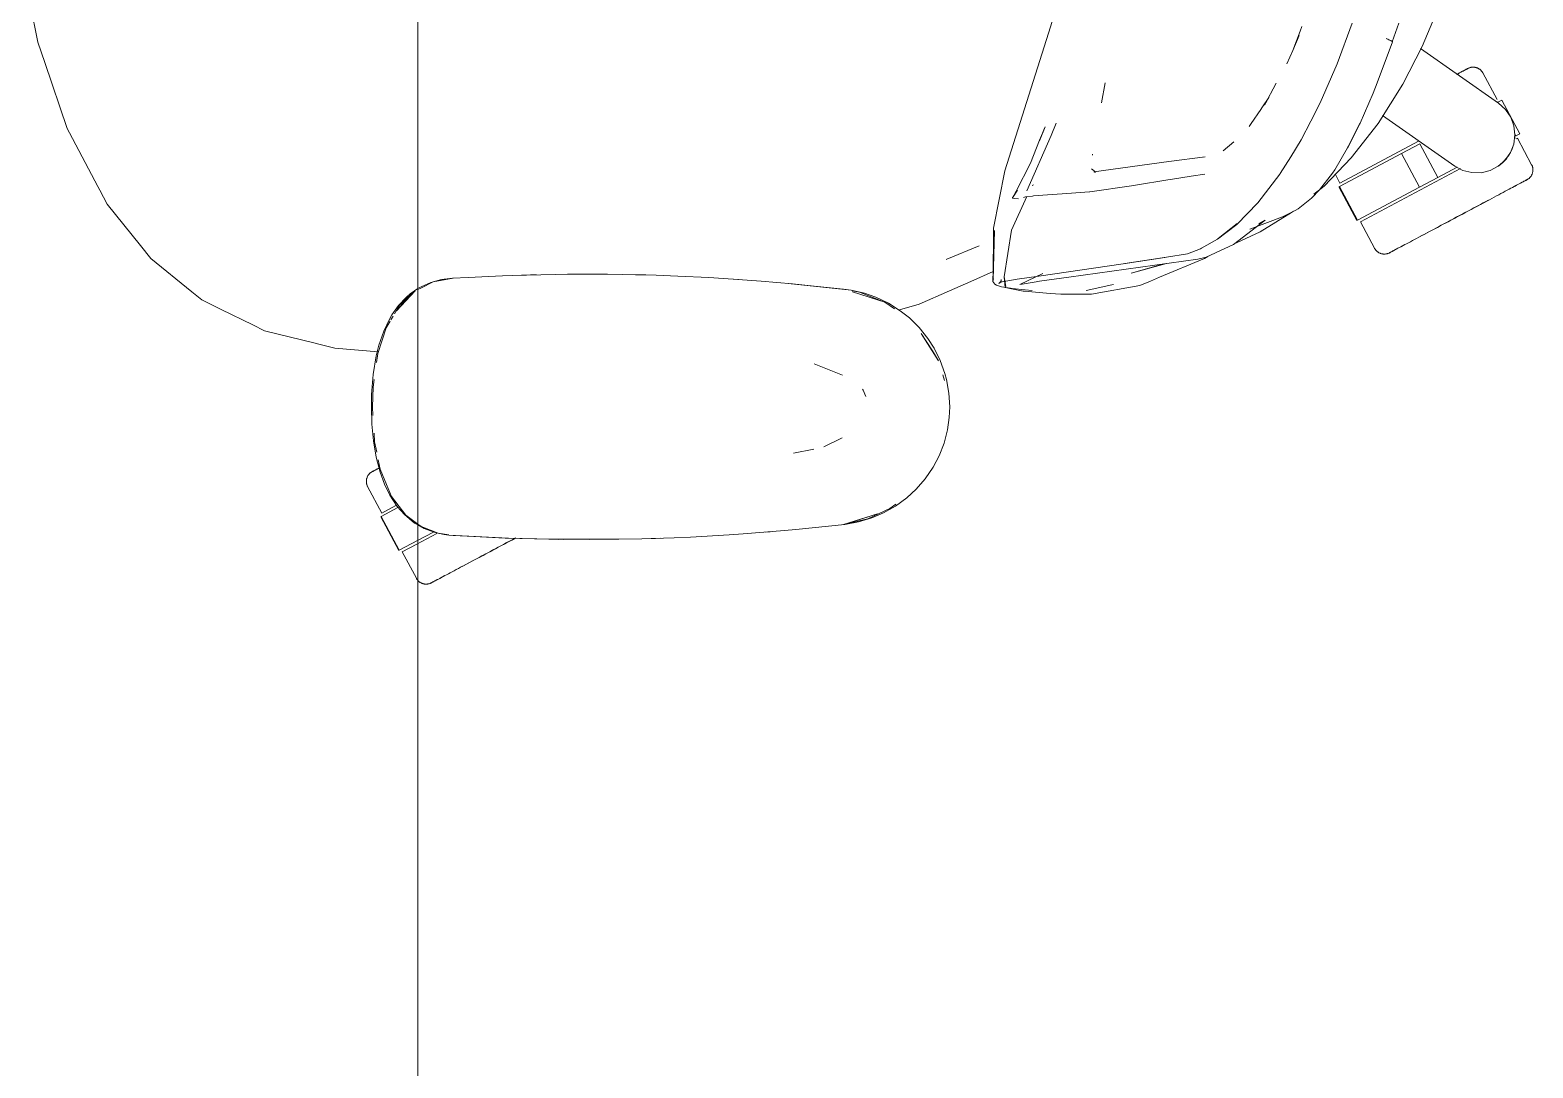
# Model space of a CAD drawing. Header units: millimetres. Extents: x 155927 to 295199, y -4084 to 97293.
# Drawn here: x 186982 to 187531, y 33027 to 33406 of the extents above; entities that cross this region are included whole.
import ezdxf

# ---------------------------------------------------------------- set-up
doc = ezdxf.new("R2010")
doc.units = ezdxf.units.MM
doc.header["$MEASUREMENT"] = 0
doc.layers.add('G-IMPT', color=8, linetype='CONTINUOUS', lineweight=9)
doc.layers.add('I-FURN', color=8, linetype='CONTINUOUS', lineweight=9)

msp = doc.modelspace()

# ---------------------------------------------------------------- linework, layer by layer
at = {"layer": 'G-IMPT'}
for p, q in [((187353.68, 33404.82), (187362.86, 33434.79)), ((187497.67, 33417.91), (187490.15, 33399.93)), ((186981.5, 33415.4), (186984.37, 33401.58)), ((187442.88, 33398.51), (187445.61, 33405.59)), ((187446.27, 33407.31), (187445.61, 33405.59)), ((187459.11, 33393.63), (187464.57, 33408.51)), ((187479.28, 33401.62), (187481.68, 33408.55)), ((186986.89, 33394.14), (186984.37, 33401.58)), ((187353.68, 33404.82), (187337.69, 33354.58)), ((187442.88, 33398.51), (187445.19, 33403.95)), ((187473.74, 33386.66), (187479.32, 33401.62)), ((187478.05, 33402.4), (187476.99, 33402.83)), ((187476.99, 33402.83), (187477.59, 33402.6)), ((187478.05, 33402.4), (187477.59, 33402.6)), ((187478.05, 33402.4), (187478.69, 33402.12)), ((187478.05, 33402.4), (187478.88, 33402.02)), ((187478.69, 33402.12), (187478.88, 33402.02)), ((187479.28, 33401.75), (187478.88, 33402.02)), ((187478.88, 33402.02), (187479.27, 33401.8)), ((187479.28, 33401.75), (187479.27, 33401.8)), ((187479.32, 33401.62), (187479.28, 33401.75)), ((187479.28, 33401.75), (187479.28, 33401.62)), ((187483.06, 33386.16), (187490.15, 33399.93)), ((187440.69, 33393.66), (187442.88, 33398.51)), ((186986.89, 33394.14), (186995.04, 33370.05)), ((187459.11, 33393.63), (187452.94, 33379.4)), ((187374.4, 33386.71), (187372.99, 33379.45)), ((187436.82, 33386.61), (187432.63, 33378.51)), ((187472.26, 33382.97), (187473.74, 33386.66)), ((187474.09, 33371.86), (187483.06, 33386.16)), ((187434.13, 33381.28), (187431.57, 33377.53)), ((187434.13, 33381.28), (187432.63, 33378.51)), ((187449.55, 33372.67), (187452.94, 33379.4)), ((187467.49, 33372.02), (187472.26, 33382.97)), ((187431.18, 33376.95), (187427.69, 33371.82)), ((187431.57, 33377.53), (187431.18, 33376.95)), ((187449.55, 33372.67), (187445.98, 33365.88)), ((186995.91, 33368.39), (186995.04, 33370.05)), ((187006.21, 33348.88), (186995.91, 33368.39)), ((187354.67, 33367.4), (187345.74, 33347.24)), ((187350.37, 33365.76), (187352.39, 33370.66)), ((187352.39, 33370.66), (187350.37, 33365.56)), ((187350.37, 33365.56), (187352.16, 33370.09)), ((187356.41, 33371.98), (187354.67, 33367.4)), ((187427.69, 33371.82), (187426.93, 33370.71)), ((187467.49, 33372.02), (187462.96, 33362.96)), ((187467.27, 33371.57), (187462.96, 33362.96)), ((187467.49, 33372.02), (187463.27, 33363.56)), ((187474.09, 33371.86), (187464.28, 33359.26)), ((187467.27, 33371.57), (187467.49, 33372.02)), ((187347.12, 33357.29), (187350.37, 33365.76)), ((187421.41, 33365.18), (187417.5, 33361.85)), ((187442.21, 33359.65), (187445.98, 33365.88)), ((187462.96, 33362.96), (187458.23, 33354.97)), ((187462.96, 33362.96), (187463.27, 33363.56)), ((187347.12, 33357.29), (187341.84, 33347.18)), ((187369.72, 33360.23), (187369.77, 33360.58)), ((187397.56, 33357.91), (187370.22, 33354.17)), ((187397.56, 33357.91), (187410.91, 33359.68)), ((187410.91, 33359.68), (187410.44, 33359.54)), ((187442.21, 33359.65), (187438.33, 33353.56)), ((187454.32, 33348.97), (187464.28, 33359.26)), ((187337.69, 33354.58), (187333.5, 33333.62)), ((187369.37, 33355.28), (187370.93, 33354.04)), ((187370.22, 33354.17), (187370.49, 33354.12)), ((187370.72, 33354.08), (187370.49, 33354.12)), ((187385.48, 33349.36), (187397.25, 33351.23)), ((187398.91, 33351.49), (187397.25, 33351.23)), ((187405.75, 33352.55), (187398.91, 33351.49)), ((187405.75, 33352.55), (187410.82, 33353.3)), ((187430.14, 33342.86), (187438.16, 33353.3)), ((187438.16, 33353.3), (187438.33, 33353.56)), ((187452.65, 33347.55), (187457.37, 33353.68)), ((187457.37, 33353.68), (187458.23, 33354.97)), ((187006.21, 33348.88), (187006.94, 33347.51)), ((187009.65, 33342.38), (187006.94, 33347.51)), ((187340.13, 33332.92), (187345.71, 33345.21)), ((187340.49, 33344.73), (187340.45, 33344.9)), ((187340.49, 33344.73), (187342.33, 33347.43)), ((187340.49, 33344.73), (187341.84, 33347.18)), ((187344.47, 33344.76), (187345.24, 33345.04)), ((187345.3, 33345.06), (187345.24, 33345.04)), ((187347.76, 33345.35), (187345.3, 33345.06)), ((187348.12, 33349.41), (187347.68, 33349.14)), ((187347.76, 33345.35), (187348.14, 33345.39)), ((187351.54, 33345.64), (187348.14, 33345.39)), ((187351.54, 33345.64), (187360.39, 33346.28)), ((187368.63, 33346.89), (187360.39, 33346.28)), ((187368.71, 33346.9), (187368.63, 33346.89)), ((187368.71, 33346.9), (187383.93, 33349.11)), ((187383.93, 33349.11), (187385.48, 33349.36)), ((187452.65, 33347.55), (187449.76, 33344.52)), ((187450.65, 33345.97), (187454.32, 33348.97)), ((187009.65, 33342.38), (187021.85, 33327.24)), ((187340.52, 33344.6), (187340.49, 33344.73)), ((187341.2, 33344.45), (187340.52, 33344.6)), ((187342.73, 33344.29), (187341.2, 33344.45)), ((187422.41, 33334.96), (187430.14, 33342.86)), ((187442.4, 33339.35), (187430.95, 33332.23)), ((187443.76, 33340.05), (187441.32, 33338.87)), ((187442.4, 33339.35), (187443.17, 33339.85)), ((187443.76, 33340.05), (187444.89, 33340.66)), ((187444.89, 33340.66), (187449.76, 33344.52)), ((187422.41, 33334.96), (187415.44, 33329.54)), ((187415.66, 33329.87), (187422.61, 33335.27)), ((187422.61, 33335.27), (187419.04, 33332.46)), ((187432.84, 33336.52), (187421.19, 33327.61)), ((187427.19, 33333.29), (187439.09, 33337.8)), ((187432.84, 33336.52), (187430.5, 33335.18)), ((187441.32, 33338.87), (187439.09, 33337.8)), ((187333.94, 33332.73), (187333.35, 33314.29)), ((187333.5, 33333.62), (187333.45, 33314.75)), ((187333.94, 33332.73), (187333.45, 33314.75)), ((187340.13, 33332.92), (187337.41, 33315.87)), ((187415.44, 33329.54), (187409.6, 33326.26)), ((187415.66, 33329.87), (187419.04, 33332.46)), ((187430.95, 33332.23), (187422.33, 33328.25)), ((187025.61, 33322.58), (187021.85, 33327.24)), ((187328.35, 33327.19), (187316.5, 33322.27)), ((187380.95, 33320.6), (187396.14, 33322.92)), ((187381.56, 33320.69), (187396.72, 33322.99)), ((187381.56, 33320.69), (187396.14, 33322.92)), ((187404.39, 33324.29), (187396.72, 33322.99)), ((187409.18, 33326.04), (187404.39, 33324.29)), ((187408.26, 33322.33), (187411.25, 33322.97)), ((187409.18, 33326.04), (187409.6, 33326.26)), ((187411.86, 33323.26), (187410.69, 33322.49)), ((187414.62, 33324.54), (187411.25, 33322.97)), ((187421.19, 33327.61), (187414.62, 33324.54)), ((187040.56, 33310.41), (187025.61, 33322.58)), ((187316.23, 33322.16), (187316.5, 33322.27)), ((187325.29, 33314.16), (187333.46, 33317.73)), ((187380.95, 33320.6), (187350.08, 33316.04)), ((187361.04, 33315.65), (187408.26, 33322.33)), ((187383.84, 33317.2), (187396.79, 33320.71)), ((187383.84, 33317.2), (187395.73, 33320.56)), ((187410.69, 33322.49), (187394.24, 33315.69)), ((187123.59, 33311.79), (187127.92, 33313.78)), ((187124.5, 33311.87), (187128.76, 33313.97)), ((187131.87, 33314.84), (187127.92, 33313.78)), ((187128.76, 33313.97), (187136.1, 33315.34)), ((187135.88, 33315.34), (187131.87, 33314.84)), ((187141.54, 33315.63), (187135.88, 33315.34)), ((187141.54, 33315.63), (187154.1, 33316.24)), ((187157.65, 33316.37), (187154.1, 33316.24)), ((187173.32, 33316.74), (187157.65, 33316.37)), ((187161.05, 33316.42), (187164.37, 33316.57)), ((187166.59, 33316.57), (187164.37, 33316.57)), ((187173.32, 33316.74), (187177.83, 33316.8)), ((187177.83, 33316.8), (187192.54, 33316.79)), ((187198.01, 33316.72), (187192.54, 33316.79)), ((187198.01, 33316.72), (187210.32, 33316.42)), ((187204.79, 33316.58), (187202.71, 33316.58)), ((187206.45, 33316.5), (187204.79, 33316.58)), ((187218.2, 33316.13), (187210.32, 33316.42)), ((187218.2, 33316.13), (187229.51, 33315.59)), ((187238.38, 33315.03), (187229.51, 33315.59)), ((187238.38, 33315.03), (187248.67, 33314.3)), ((187240.42, 33314.89), (187238.52, 33314.98)), ((187240.42, 33314.89), (187241.84, 33314.76)), ((187260.06, 33313.31), (187248.67, 33314.3)), ((187281.5, 33310.96), (187258.54, 33313.42)), ((187258.54, 33313.42), (187278.68, 33311.29)), ((187281.5, 33310.96), (187260.06, 33313.31)), ((187317.46, 33310.74), (187325.29, 33314.16)), ((187333.32, 33314.17), (187333.51, 33315.04)), ((187333.32, 33314.17), (187333.72, 33313.6)), ((187333.35, 33314.29), (187333.45, 33314.75)), ((187333.45, 33314.75), (187333.49, 33314.93)), ((187333.51, 33315.04), (187333.49, 33314.93)), ((187334.09, 33313.11), (187333.72, 33313.6)), ((187334.09, 33313.11), (187334.63, 33312.78)), ((187336.49, 33312.23), (187334.63, 33312.78)), ((187336.58, 33313.99), (187335.48, 33313.43)), ((187335.98, 33313.83), (187335.48, 33313.43)), ((187335.96, 33313.82), (187342.23, 33314.93)), ((187336.58, 33313.99), (187335.96, 33313.82)), ((187336.31, 33314.37), (187335.98, 33313.83)), ((187336.31, 33314.37), (187336.38, 33314.87)), ((187339.77, 33311.7), (187336.49, 33312.23)), ((187338.1, 33312.29), (187337.41, 33315.87)), ((187338.1, 33312.29), (187337.47, 33315.84)), ((187337.47, 33315.84), (187337.86, 33311.88)), ((187340.18, 33311.44), (187337.86, 33311.88)), ((187350.08, 33316.04), (187342.23, 33314.93)), ((187351.63, 33317.02), (187343.2, 33313.02)), ((187343.2, 33313.02), (187344.06, 33313.17)), ((187344.06, 33313.17), (187349.08, 33314)), ((187349.08, 33314), (187350.38, 33314.21)), ((187361.04, 33315.65), (187350.38, 33314.21)), ((187367.46, 33310.88), (187376.76, 33312.92)), ((187369.32, 33309.47), (187387.02, 33312.71)), ((187376.76, 33312.92), (187377.34, 33313.08)), ((187387.02, 33312.71), (187390.88, 33314.3)), ((187394.24, 33315.69), (187390.88, 33314.3)), ((187040.56, 33310.41), (187044.21, 33307.43)), ((187044.21, 33307.43), (187051.38, 33303.91)), ((187115.36, 33303.37), (187122.26, 33310.77)), ((187119.05, 33308.45), (187116.18, 33305.41)), ((187116.55, 33305.46), (187122.26, 33310.77)), ((187116.77, 33305), (187119.85, 33308.53)), ((187119.05, 33308.45), (187120.37, 33309.59)), ((187122.26, 33310.77), (187119.85, 33308.53)), ((187123.23, 33311.54), (187120.37, 33309.59)), ((187124.5, 33311.87), (187123.23, 33311.24)), ((187281.5, 33310.96), (187278.68, 33311.29)), ((187281.5, 33310.96), (187286.46, 33309.81)), ((187281.95, 33310.67), (187284.63, 33310.17)), ((187293.85, 33306.56), (187282, 33310.38)), ((187291.14, 33307.46), (187282, 33310.38)), ((187284.63, 33310.17), (187292.81, 33306.97)), ((187290.59, 33308.36), (187286.46, 33309.81)), ((187295.17, 33306.17), (187290.59, 33308.36)), ((187293.85, 33306.56), (187291.14, 33307.46)), ((187293.85, 33306.56), (187297.43, 33304.14)), ((187306.33, 33305.88), (187317.46, 33310.74)), ((187339.77, 33311.7), (187340.39, 33311.62)), ((187340.18, 33311.44), (187344.43, 33310.63)), ((187345.07, 33311.1), (187340.39, 33311.62)), ((187344.9, 33310.59), (187344.43, 33310.63)), ((187354.23, 33309.78), (187344.9, 33310.59)), ((187345.07, 33311.1), (187347.66, 33310.89)), ((187354.23, 33309.78), (187358.18, 33309.44)), ((187358.18, 33309.44), (187362.35, 33309.44)), ((187369.32, 33309.47), (187362.35, 33309.44)), ((187062.85, 33298.26), (187051.38, 33303.91)), ((187112.93, 33300.58), (187113.74, 33301.95)), ((187113.34, 33300.08), (187114.2, 33301.52)), ((187116.18, 33305.41), (187113.74, 33301.95)), ((187114.67, 33302.31), (187116.55, 33305.46)), ((187115.36, 33303.37), (187116.64, 33304.84)), ((187295.17, 33306.17), (187299.5, 33303.44)), ((187306.33, 33305.88), (187299.18, 33303.82)), ((187302.81, 33300.81), (187299.5, 33303.44)), ((187062.85, 33298.26), (187067.21, 33296.11)), ((187067.21, 33296.11), (187085.15, 33291.71)), ((187108.56, 33287.77), (187111.59, 33297.16)), ((187108.99, 33290.85), (187110.73, 33295.94)), ((187110.73, 33295.94), (187112.93, 33300.58)), ((187111.59, 33297.16), (187113.06, 33299.61)), ((187306.41, 33297.27), (187302.81, 33300.81)), ((187306.41, 33297.27), (187309.6, 33293.29)), ((187085.15, 33291.71), (187087.52, 33291.13)), ((187092.82, 33289.83), (187087.52, 33291.13)), ((187108.99, 33290.85), (187108.01, 33286.93)), ((187313.46, 33285.14), (187307.14, 33295.09)), ((187311.3, 33288.81), (187307.14, 33295.09)), ((187311.87, 33289.74), (187309.6, 33293.29)), ((187108.69, 33288.39), (187092.82, 33289.83)), ((187108.01, 33286.93), (187106.89, 33280.17)), ((187108.1, 33284.48), (187108.56, 33287.77)), ((187313.46, 33285.14), (187311.3, 33288.81)), ((187314.11, 33285.23), (187311.87, 33289.74)), ((187314.11, 33285.23), (187315.82, 33280.46)), ((187106.32, 33272.85), (187106.89, 33280.17)), ((187267.98, 33284.06), (187278.4, 33279.92)), ((187315.02, 33280.02), (187315.64, 33277.99)), ((187316.38, 33278.33), (187315.82, 33280.46)), ((187106.83, 33275.51), (187106.6, 33268.34)), ((187106.83, 33275.51), (187107.23, 33278.29)), ((187285.93, 33274.39), (187285.63, 33274.84)), ((187286.94, 33272.17), (187285.93, 33274.39)), ((187317.26, 33273.38), (187316.38, 33278.33)), ((187106.32, 33272.85), (187106.23, 33268.34)), ((187106.23, 33268.34), (187106.41, 33262.01)), ((187106.79, 33265.23), (187106.6, 33268.34)), ((187317.56, 33268.34), (187317.26, 33273.38)), ((187317.56, 33268.34), (187317.39, 33264.5)), ((187316.74, 33259.98), (187317.39, 33264.5)), ((187106.98, 33255.86), (187106.41, 33262.01)), ((187107.39, 33255.52), (187107.19, 33258.72)), ((187316.74, 33259.98), (187315.48, 33255.12)), ((187106.98, 33255.86), (187107.97, 33249.92)), ((187108.16, 33251.77), (187107.39, 33255.52)), ((187260.48, 33251.36), (187267.91, 33252.93)), ((187278.31, 33256.97), (187271.53, 33253.7)), ((187313.64, 33250.4), (187315.48, 33255.12)), ((187109.4, 33244.44), (187107.97, 33249.92)), ((187109.43, 33245.56), (187108.72, 33249.02)), ((187311.46, 33246.24), (187308.62, 33242.07)), ((187311.46, 33246.24), (187313.64, 33250.4)), ((187109.4, 33244.44), (187110.99, 33240.11)), ((187109.43, 33245.56), (187111.76, 33239.93)), ((187308.62, 33242.07), (187305.3, 33238.24)), ((187112.97, 33236.03), (187110.99, 33240.11)), ((187113.6, 33235.54), (187111.76, 33239.93)), ((187112.97, 33236.03), (187115.63, 33231.99)), ((187118.81, 33228.75), (187113.6, 33235.54)), ((187301.87, 33235.07), (187297.78, 33232.08)), ((187301.87, 33235.07), (187305.3, 33238.24)), ((187115.63, 33231.99), (187118.3, 33228.95)), ((187287.65, 33227.44), (187295.71, 33231.17)), ((187293.34, 33229.56), (187289.1, 33227.75)), ((187293.34, 33229.56), (187297.78, 33232.08)), ((187297.82, 33232.77), (187295.71, 33231.17)), ((187122.04, 33225.87), (187118.3, 33228.95)), ((187123.23, 33225.48), (187118.81, 33228.75)), ((187123.23, 33225.19), (187122.04, 33225.87)), ((187124.44, 33224.58), (187123.23, 33225.48)), ((187125.47, 33223.91), (187123.23, 33225.19)), ((187130.63, 33222.17), (187124.44, 33224.58)), ((187261.27, 33223.49), (187279.19, 33225.39)), ((187278.68, 33225.39), (187291.14, 33229.22)), ((187278.68, 33225.39), (187282, 33226.31)), ((187279.19, 33225.39), (187284.24, 33226.29)), ((187287.65, 33227.44), (187279.25, 33225.52)), ((187291.14, 33229.22), (187282, 33226.31)), ((187289.1, 33227.75), (187284.24, 33226.29)), ((187125.47, 33223.91), (187129.11, 33222.52)), ((187130.46, 33222.15), (187129.11, 33222.52)), ((187130.46, 33222.15), (187132.85, 33221.71)), ((187130.63, 33222.17), (187134.48, 33221.59)), ((187134.5, 33221.46), (187132.85, 33221.71)), ((187155.07, 33220.41), (187134.5, 33221.46)), ((187156.28, 33220.37), (187134.5, 33221.46)), ((187134.5, 33221.46), (187136.1, 33221.34)), ((187156.28, 33220.37), (187136.1, 33221.34)), ((187176.47, 33219.9), (187155.07, 33220.41)), ((187166.64, 33220.07), (187155.07, 33220.41)), ((187155.07, 33220.41), (187156.28, 33220.37)), ((187176.47, 33219.9), (187156.28, 33220.37)), ((187196.65, 33219.95), (187166.64, 33220.07)), ((187176.47, 33219.9), (187166.64, 33220.07)), ((187166.64, 33220.07), (187185.86, 33219.86)), ((187174.43, 33219.92), (187172.52, 33219.99)), ((187176.47, 33219.94), (187174.43, 33219.92)), ((187196.65, 33219.95), (187176.47, 33219.9)), ((187196.65, 33219.95), (187185.86, 33219.86)), ((187196.65, 33219.95), (187205.07, 33220.11)), ((187216.83, 33220.5), (187205.07, 33220.11)), ((187210.01, 33220.25), (187208.51, 33220.24)), ((187211.94, 33220.36), (187210.01, 33220.25)), ((187216.83, 33220.5), (187222.85, 33220.76)), ((187236.99, 33221.57), (187222.85, 33220.76)), ((187242.08, 33221.89), (187236.99, 33221.57)), ((187242.08, 33221.89), (187257.14, 33223.14)), ((187250.27, 33222.54), (187251.94, 33222.71)), ((187257.14, 33223.14), (187261.27, 33223.49))]:
    msp.add_line(p, q, dxfattribs=at)
at = {"layer": 'I-FURN'}
for p, q in [((187123.23, 32826.14), (187123.23, 34226.14)), ((187123.23, 34226.14), (187123.23, 32826.14)), ((187489.53, 33399.26), (187518.12, 33379.24)), ((187502.79, 33389.75), (187503.33, 33390.04)), ((187503.6, 33390.19), (187503.09, 33389.91)), ((187503.33, 33390.04), (187503.83, 33390.31)), ((187504.09, 33390.44), (187503.6, 33390.19)), ((187503.83, 33390.31), (187504.3, 33390.55)), ((187504.53, 33390.68), (187504.09, 33390.44)), ((187504.3, 33390.55), (187504.73, 33390.78)), ((187504.94, 33390.9), (187504.53, 33390.68)), ((187504.73, 33390.78), (187505.12, 33390.99)), ((187505.32, 33391.1), (187504.94, 33390.9)), ((187505.12, 33390.99), (187505.47, 33391.18)), ((187505.65, 33391.27), (187505.32, 33391.1)), ((187505.47, 33391.18), (187505.79, 33391.35)), ((187505.95, 33391.43), (187505.65, 33391.27)), ((187505.79, 33391.35), (187506.07, 33391.5)), ((187506.21, 33391.57), (187505.95, 33391.43)), ((187506.07, 33391.5), (187506.31, 33391.63)), ((187506.43, 33391.69), (187506.21, 33391.57)), ((187506.31, 33391.63), (187506.51, 33391.73)), ((187506.61, 33391.78), (187506.43, 33391.69)), ((187506.51, 33391.73), (187506.68, 33391.82)), ((187506.75, 33391.86), (187506.61, 33391.78)), ((187506.68, 33391.82), (187506.8, 33391.88)), ((187506.85, 33391.91), (187506.75, 33391.86)), ((187506.8, 33391.88), (187506.88, 33391.93)), ((187506.91, 33391.94), (187506.85, 33391.91)), ((187506.88, 33391.93), (187506.92, 33391.95)), ((187506.93, 33391.95), (187506.91, 33391.94)), ((187506.92, 33391.95), (187506.93, 33391.95)), ((187506.93, 33391.95), (187507.07, 33392.03)), ((187507.07, 33392.03), (187507.22, 33392.09)), ((187507.22, 33392.09), (187507.37, 33392.15)), ((187507.37, 33392.15), (187507.52, 33392.21)), ((187507.52, 33392.21), (187507.67, 33392.26)), ((187507.67, 33392.26), (187507.83, 33392.3)), ((187507.83, 33392.3), (187507.98, 33392.34)), ((187507.98, 33392.34), (187508.14, 33392.37)), ((187508.14, 33392.37), (187508.3, 33392.39)), ((187508.3, 33392.39), (187508.46, 33392.41)), ((187508.46, 33392.41), (187508.62, 33392.42)), ((187508.62, 33392.42), (187508.78, 33392.42)), ((187508.78, 33392.42), (187508.94, 33392.42)), ((187508.94, 33392.42), (187509.11, 33392.41)), ((187509.11, 33392.41), (187509.27, 33392.4)), ((187509.27, 33392.4), (187509.43, 33392.38)), ((187509.43, 33392.38), (187509.59, 33392.35)), ((187509.59, 33392.35), (187509.74, 33392.32)), ((187509.74, 33392.32), (187509.9, 33392.28)), ((187509.9, 33392.28), (187510.05, 33392.23)), ((187510.05, 33392.23), (187510.21, 33392.18)), ((187510.21, 33392.18), (187510.36, 33392.12)), ((187510.36, 33392.12), (187510.5, 33392.06)), ((187510.5, 33392.06), (187510.65, 33391.98)), ((187510.65, 33391.98), (187510.79, 33391.91)), ((187510.79, 33391.91), (187510.93, 33391.83)), ((187510.93, 33391.83), (187511.07, 33391.74)), ((187511.07, 33391.74), (187511.2, 33391.65)), ((187511.2, 33391.65), (187511.33, 33391.55)), ((187511.33, 33391.55), (187511.45, 33391.45)), ((187511.45, 33391.45), (187511.57, 33391.34)), ((187511.57, 33391.34), (187511.69, 33391.23)), ((187511.69, 33391.23), (187511.8, 33391.11)), ((187511.8, 33391.11), (187511.9, 33390.99)), ((187511.9, 33390.99), (187512, 33390.86)), ((187512, 33390.86), (187512.1, 33390.73)), ((187512.1, 33390.73), (187512.19, 33390.6)), ((187512.19, 33390.6), (187512.28, 33390.46)), ((187512.28, 33390.46), (187512.36, 33390.32)), ((187512.36, 33390.32), (187512.38, 33390.29)), ((187517.53, 33380.6), (187512.38, 33390.29)), ((187517.88, 33379.66), (187519.28, 33380.4)), ((187517.97, 33379.7), (187517.88, 33379.66)), ((187518.12, 33379.24), (187520.63, 33376.98)), ((187525.85, 33368.04), (187519.28, 33380.4)), ((187502.07, 33356.31), (187475.64, 33374.82)), ((187520.63, 33376.98), (187522.53, 33374.2)), ((187522.53, 33374.2), (187523.7, 33371.03)), ((187524.09, 33367.68), (187523.66, 33364.34)), ((187523.7, 33371.03), (187524.09, 33367.68)), ((187524.05, 33368.05), (187524.46, 33367.3)), ((187525.85, 33368.04), (187524.46, 33367.3)), ((187524.46, 33367.3), (187524.54, 33367.34)), ((187460.14, 33350.08), (187488.83, 33365.34)), ((187482.66, 33360.93), (187489.3, 33364.46)), ((187495.87, 33352.1), (187489.3, 33364.46)), ((187523.66, 33364.34), (187522.44, 33361.19)), ((187524.66, 33366.27), (187525.04, 33366.47)), ((187530.19, 33356.79), (187525.04, 33366.47)), ((187459.95, 33348.85), (187482.66, 33360.93)), ((187489.23, 33348.57), (187482.66, 33360.93)), ((187502.93, 33355.85), (187495.87, 33352.1)), ((187505.04, 33354.73), (187502.07, 33356.31)), ((187517.96, 33356.21), (187514.97, 33354.66)), ((187520.5, 33358.43), (187517.96, 33356.21)), ((187518.25, 33356.41), (187519.67, 33357.57)), ((187519.67, 33357.57), (187521.96, 33360.35)), ((187522.44, 33361.19), (187520.5, 33358.43)), ((187530.19, 33356.79), (187530.26, 33356.64)), ((187530.26, 33356.64), (187530.33, 33356.5)), ((187530.33, 33356.5), (187530.39, 33356.35)), ((187530.39, 33356.35), (187530.44, 33356.2)), ((187530.44, 33356.2), (187530.49, 33356.04)), ((187530.49, 33356.04), (187530.54, 33355.89)), ((187530.54, 33355.89), (187530.57, 33355.73)), ((187458.46, 33353.24), (187460.14, 33350.08)), ((187467.65, 33335.96), (187504.25, 33355.42)), ((187495.87, 33352.1), (187489.23, 33348.57)), ((187508.31, 33353.9), (187505.04, 33354.73)), ((187511.69, 33353.87), (187508.31, 33353.9)), ((187514.97, 33354.66), (187511.69, 33353.87)), ((187526.32, 33350.17), (187526.71, 33350.38)), ((187526.91, 33350.48), (187526.54, 33350.28)), ((187526.71, 33350.38), (187527.07, 33350.56)), ((187527.25, 33350.66), (187526.91, 33350.48)), ((187527.07, 33350.56), (187527.39, 33350.73)), ((187527.54, 33350.82), (187527.25, 33350.66)), ((187527.39, 33350.73), (187527.67, 33350.88)), ((187527.8, 33350.95), (187527.54, 33350.82)), ((187527.67, 33350.88), (187527.91, 33351.01)), ((187528.02, 33351.07), (187527.8, 33350.95)), ((187527.91, 33351.01), (187528.11, 33351.12)), ((187528.2, 33351.17), (187528.02, 33351.07)), ((187528.11, 33351.12), (187528.27, 33351.2)), ((187528.34, 33351.24), (187528.2, 33351.17)), ((187528.27, 33351.2), (187528.39, 33351.27)), ((187528.44, 33351.29), (187528.34, 33351.24)), ((187528.39, 33351.27), (187528.47, 33351.31)), ((187528.5, 33351.33), (187528.44, 33351.29)), ((187528.47, 33351.31), (187528.52, 33351.33)), ((187528.52, 33351.34), (187528.5, 33351.33)), ((187528.56, 33351.36), (187528.52, 33351.34)), ((187528.52, 33351.33), (187528.52, 33351.34)), ((187528.7, 33351.44), (187528.56, 33351.36)), ((187528.84, 33351.52), (187528.7, 33351.44)), ((187528.97, 33351.61), (187528.84, 33351.52)), ((187529.1, 33351.71), (187528.97, 33351.61)), ((187529.23, 33351.81), (187529.1, 33351.71)), ((187529.35, 33351.92), (187529.23, 33351.81)), ((187529.46, 33352.03), (187529.35, 33351.92)), ((187529.58, 33352.14), (187529.46, 33352.03)), ((187529.68, 33352.26), (187529.58, 33352.14)), ((187529.79, 33352.39), (187529.68, 33352.26)), ((187529.88, 33352.52), (187529.79, 33352.39)), ((187529.98, 33352.65), (187529.88, 33352.52)), ((187530.06, 33352.78), (187529.98, 33352.65)), ((187530.15, 33352.92), (187530.06, 33352.78)), ((187530.22, 33353.07), (187530.15, 33352.92)), ((187530.29, 33353.21), (187530.22, 33353.07)), ((187530.36, 33353.36), (187530.29, 33353.21)), ((187530.41, 33353.51), (187530.36, 33353.36)), ((187530.47, 33353.66), (187530.41, 33353.51)), ((187530.51, 33353.82), (187530.47, 33353.66)), ((187530.55, 33353.97), (187530.51, 33353.82)), ((187530.59, 33354.13), (187530.55, 33353.97)), ((187530.57, 33355.73), (187530.6, 33355.57)), ((187530.61, 33354.29), (187530.59, 33354.13)), ((187530.6, 33355.57), (187530.63, 33355.41)), ((187530.64, 33354.45), (187530.61, 33354.29)), ((187530.63, 33355.41), (187530.64, 33355.25)), ((187530.64, 33355.25), (187530.66, 33355.09)), ((187530.65, 33354.61), (187530.64, 33354.45)), ((187530.66, 33354.77), (187530.65, 33354.61)), ((187530.66, 33355.09), (187530.66, 33354.93)), ((187530.66, 33354.93), (187530.66, 33354.77)), ((187459.78, 33348.76), (187466.35, 33336.4)), ((187466.52, 33336.49), (187459.95, 33348.85)), ((187489.23, 33348.57), (187466.52, 33336.49)), ((187515.64, 33344.49), (187516.51, 33344.95)), ((187516.51, 33344.95), (187517.35, 33345.4)), ((187517.35, 33345.4), (187518.18, 33345.84)), ((187518.18, 33345.84), (187518.98, 33346.26)), ((187518.98, 33346.26), (187519.76, 33346.68)), ((187519.76, 33346.68), (187520.5, 33347.07)), ((187520.5, 33347.07), (187521.23, 33347.46)), ((187521.23, 33347.46), (187521.92, 33347.83)), ((187521.92, 33347.83), (187522.59, 33348.18)), ((187522.59, 33348.18), (187523.22, 33348.52)), ((187523.22, 33348.52), (187523.82, 33348.84)), ((187524.13, 33349), (187523.55, 33348.69)), ((187523.82, 33348.84), (187524.39, 33349.14)), ((187524.68, 33349.3), (187524.13, 33349)), ((187524.39, 33349.14), (187524.92, 33349.42)), ((187525.2, 33349.57), (187524.68, 33349.3)), ((187524.92, 33349.42), (187525.43, 33349.69)), ((187525.68, 33349.83), (187525.2, 33349.57)), ((187525.43, 33349.69), (187525.89, 33349.94)), ((187526.13, 33350.06), (187525.68, 33349.83)), ((187525.89, 33349.94), (187526.32, 33350.17)), ((187526.54, 33350.28), (187526.13, 33350.06)), ((187505.12, 33338.9), (187506.12, 33339.43)), ((187506.66, 33339.71), (187505.66, 33339.18)), ((187506.12, 33339.43), (187507.12, 33339.96)), ((187507.66, 33340.24), (187506.66, 33339.71)), ((187507.12, 33339.96), (187508.11, 33340.48)), ((187508.64, 33340.77), (187507.66, 33340.24)), ((187508.11, 33340.48), (187509.1, 33341.01)), ((187509.62, 33341.29), (187508.64, 33340.77)), ((187509.1, 33341.01), (187510.07, 33341.53)), ((187510.59, 33341.8), (187509.62, 33341.29)), ((187510.07, 33341.53), (187511.03, 33342.04)), ((187511.55, 33342.31), (187510.59, 33341.8)), ((187511.03, 33342.04), (187511.99, 33342.54)), ((187512.49, 33342.81), (187511.55, 33342.31)), ((187511.99, 33342.54), (187512.92, 33343.04)), ((187513.42, 33343.31), (187512.49, 33342.81)), ((187512.92, 33343.04), (187513.85, 33343.53)), ((187514.34, 33343.79), (187513.42, 33343.31)), ((187513.85, 33343.53), (187514.75, 33344.01)), ((187514.75, 33344.01), (187515.64, 33344.49)), ((187467.65, 33335.96), (187472.8, 33326.27)), ((187495.74, 33333.9), (187494.78, 33333.4)), ((187495.22, 33333.63), (187496.18, 33334.14)), ((187496.7, 33334.42), (187495.74, 33333.9)), ((187496.18, 33334.14), (187497.15, 33334.65)), ((187497.67, 33334.93), (187496.7, 33334.42)), ((187497.15, 33334.65), (187498.13, 33335.17)), ((187498.66, 33335.46), (187497.67, 33334.93)), ((187498.13, 33335.17), (187499.11, 33335.7)), ((187499.65, 33335.98), (187498.66, 33335.46)), ((187499.11, 33335.7), (187500.11, 33336.23)), ((187500.65, 33336.51), (187499.65, 33335.98)), ((187500.11, 33336.23), (187501.11, 33336.76)), ((187501.65, 33337.05), (187500.65, 33336.51)), ((187501.11, 33336.76), (187502.11, 33337.29)), ((187502.65, 33337.58), (187501.65, 33337.05)), ((187502.11, 33337.29), (187503.11, 33337.83)), ((187503.66, 33338.12), (187502.65, 33337.58)), ((187503.11, 33337.83), (187504.12, 33338.36)), ((187504.66, 33338.65), (187503.66, 33338.12)), ((187504.12, 33338.36), (187505.12, 33338.9)), ((187505.66, 33339.18), (187504.66, 33338.65)), ((187485.16, 33328.28), (187485.87, 33328.66)), ((187485.87, 33328.66), (187486.61, 33329.05)), ((187486.61, 33329.05), (187487.37, 33329.46)), ((187487.37, 33329.46), (187488.16, 33329.87)), ((187488.16, 33329.87), (187488.97, 33330.31)), ((187488.97, 33330.31), (187489.8, 33330.75)), ((187490.26, 33330.99), (187489.42, 33330.54)), ((187489.8, 33330.75), (187490.66, 33331.21)), ((187491.13, 33331.46), (187490.26, 33330.99)), ((187490.66, 33331.21), (187491.54, 33331.67)), ((187492.02, 33331.93), (187491.13, 33331.46)), ((187491.54, 33331.67), (187492.43, 33332.15)), ((187492.92, 33332.41), (187492.02, 33331.93)), ((187492.43, 33332.15), (187493.35, 33332.63)), ((187493.85, 33332.9), (187492.92, 33332.41)), ((187493.35, 33332.63), (187494.28, 33333.13)), ((187494.78, 33333.4), (187493.85, 33332.9)), ((187494.28, 33333.13), (187495.22, 33333.63)), ((187472.82, 33326.23), (187472.8, 33326.27)), ((187472.9, 33326.09), (187472.82, 33326.23)), ((187472.98, 33325.96), (187472.9, 33326.09)), ((187473.07, 33325.82), (187472.98, 33325.96)), ((187473.17, 33325.69), (187473.07, 33325.82)), ((187473.27, 33325.57), (187473.17, 33325.69)), ((187473.38, 33325.45), (187473.27, 33325.57)), ((187473.49, 33325.33), (187473.38, 33325.45)), ((187473.6, 33325.22), (187473.49, 33325.33)), ((187473.72, 33325.11), (187473.6, 33325.22)), ((187473.85, 33325.01), (187473.72, 33325.11)), ((187473.98, 33324.91), (187473.85, 33325.01)), ((187474.11, 33324.82), (187473.98, 33324.91)), ((187474.24, 33324.73), (187474.11, 33324.82)), ((187474.38, 33324.65), (187474.24, 33324.73)), ((187474.53, 33324.57), (187474.38, 33324.65)), ((187474.67, 33324.5), (187474.53, 33324.57)), ((187474.82, 33324.44), (187474.67, 33324.5)), ((187474.97, 33324.38), (187474.82, 33324.44)), ((187475.12, 33324.33), (187474.97, 33324.38)), ((187475.28, 33324.28), (187475.12, 33324.33)), ((187475.43, 33324.24), (187475.28, 33324.28)), ((187475.59, 33324.21), (187475.43, 33324.24)), ((187475.75, 33324.18), (187475.59, 33324.21)), ((187475.91, 33324.16), (187475.75, 33324.18)), ((187476.07, 33324.14), (187475.91, 33324.16)), ((187476.23, 33324.14), (187476.07, 33324.14)), ((187476.39, 33324.13), (187476.23, 33324.14)), ((187476.55, 33324.14), (187476.39, 33324.13)), ((187476.71, 33324.15), (187476.55, 33324.14)), ((187476.87, 33324.17), (187476.71, 33324.15)), ((187477.03, 33324.19), (187476.87, 33324.17)), ((187477.19, 33324.22), (187477.03, 33324.19)), ((187477.35, 33324.26), (187477.19, 33324.22)), ((187477.5, 33324.3), (187477.35, 33324.26)), ((187477.66, 33324.35), (187477.5, 33324.3)), ((187477.81, 33324.4), (187477.66, 33324.35)), ((187477.96, 33324.47), (187477.81, 33324.4)), ((187478.1, 33324.53), (187477.96, 33324.47)), ((187478.25, 33324.61), (187478.1, 33324.53)), ((187478.3, 33324.63), (187478.25, 33324.61)), ((187478.25, 33324.61), (187478.27, 33324.62)), ((187478.25, 33324.61), (187478.25, 33324.61)), ((187478.27, 33324.62), (187478.33, 33324.65)), ((187478.38, 33324.67), (187478.3, 33324.63)), ((187478.33, 33324.65), (187478.43, 33324.7)), ((187478.5, 33324.74), (187478.38, 33324.67)), ((187478.43, 33324.7), (187478.57, 33324.78)), ((187478.66, 33324.83), (187478.5, 33324.74)), ((187478.57, 33324.78), (187478.75, 33324.87)), ((187478.86, 33324.93), (187478.66, 33324.83)), ((187478.75, 33324.87), (187478.97, 33324.99)), ((187479.1, 33325.06), (187478.86, 33324.93)), ((187478.97, 33324.99), (187479.23, 33325.13)), ((187479.38, 33325.21), (187479.1, 33325.06)), ((187479.23, 33325.13), (187479.52, 33325.28)), ((187479.7, 33325.38), (187479.38, 33325.21)), ((187479.52, 33325.28), (187479.86, 33325.46)), ((187480.06, 33325.57), (187479.7, 33325.38)), ((187479.86, 33325.46), (187480.23, 33325.66)), ((187480.45, 33325.78), (187480.06, 33325.57)), ((187480.23, 33325.66), (187480.64, 33325.88)), ((187480.88, 33326), (187480.45, 33325.78)), ((187480.64, 33325.88), (187481.09, 33326.12)), ((187481.34, 33326.25), (187480.88, 33326)), ((187481.09, 33326.12), (187481.57, 33326.37)), ((187481.85, 33326.52), (187481.34, 33326.25)), ((187481.57, 33326.37), (187482.09, 33326.65)), ((187482.38, 33326.8), (187481.85, 33326.52)), ((187482.09, 33326.65), (187482.64, 33326.94)), ((187482.95, 33327.11), (187482.38, 33326.8)), ((187482.64, 33326.94), (187483.22, 33327.25)), ((187483.22, 33327.25), (187483.84, 33327.58)), ((187483.84, 33327.58), (187484.49, 33327.92)), ((187484.49, 33327.92), (187485.16, 33328.28)), ((187109.15, 33246.06), (187108.72, 33245.83)), ((187104.38, 33241.07), (187104.39, 33241.23)), ((187104.39, 33240.91), (187104.38, 33241.07)), ((187104.39, 33241.39), (187104.41, 33241.55)), ((187104.39, 33241.23), (187104.39, 33241.39)), ((187104.4, 33240.75), (187104.39, 33240.91)), ((187104.42, 33240.59), (187104.4, 33240.75)), ((187104.41, 33241.55), (187104.43, 33241.71)), ((187104.44, 33240.43), (187104.42, 33240.59)), ((187104.43, 33241.71), (187104.46, 33241.87)), ((187104.46, 33241.87), (187104.49, 33242.03)), ((187104.49, 33242.03), (187104.53, 33242.18)), ((187104.53, 33242.18), (187104.58, 33242.34)), ((187104.58, 33242.34), (187104.63, 33242.49)), ((187104.63, 33242.49), (187104.69, 33242.64)), ((187104.69, 33242.64), (187104.75, 33242.79)), ((187104.75, 33242.79), (187104.82, 33242.93)), ((187104.82, 33242.93), (187104.9, 33243.08)), ((187104.9, 33243.08), (187104.98, 33243.21)), ((187104.98, 33243.21), (187105.07, 33243.35)), ((187105.07, 33243.35), (187105.16, 33243.48)), ((187105.16, 33243.48), (187105.26, 33243.61)), ((187105.26, 33243.61), (187105.36, 33243.73)), ((187105.36, 33243.73), (187105.47, 33243.85)), ((187105.47, 33243.85), (187105.58, 33243.97)), ((187105.58, 33243.97), (187105.7, 33244.08)), ((187105.7, 33244.08), (187105.82, 33244.19)), ((187105.82, 33244.19), (187105.94, 33244.29)), ((187105.94, 33244.29), (187106.07, 33244.38)), ((187106.07, 33244.38), (187106.21, 33244.48)), ((187106.21, 33244.48), (187106.34, 33244.56)), ((187106.34, 33244.56), (187106.48, 33244.64)), ((187106.48, 33244.64), (187106.52, 33244.66)), ((187106.52, 33244.66), (187106.54, 33244.67)), ((187106.53, 33244.66), (187106.52, 33244.66)), ((187106.57, 33244.69), (187106.53, 33244.66)), ((187106.54, 33244.67), (187106.6, 33244.7)), ((187106.65, 33244.73), (187106.57, 33244.69)), ((187106.6, 33244.7), (187106.7, 33244.76)), ((187106.77, 33244.8), (187106.65, 33244.73)), ((187106.7, 33244.76), (187106.84, 33244.83)), ((187106.94, 33244.88), (187106.77, 33244.8)), ((187106.84, 33244.83), (187107.02, 33244.93)), ((187107.14, 33244.99), (187106.94, 33244.88)), ((187107.02, 33244.93), (187107.24, 33245.04)), ((187107.38, 33245.12), (187107.14, 33244.99)), ((187107.24, 33245.04), (187107.5, 33245.18)), ((187107.66, 33245.26), (187107.38, 33245.12)), ((187107.5, 33245.18), (187107.8, 33245.34)), ((187107.97, 33245.43), (187107.66, 33245.26)), ((187107.8, 33245.34), (187108.13, 33245.52)), ((187108.33, 33245.62), (187107.97, 33245.43)), ((187108.13, 33245.52), (187108.51, 33245.72)), ((187108.72, 33245.83), (187108.33, 33245.62)), ((187108.51, 33245.72), (187108.92, 33245.93)), ((187104.47, 33240.27), (187104.44, 33240.43)), ((187104.51, 33240.11), (187104.47, 33240.27)), ((187104.55, 33239.96), (187104.51, 33240.11)), ((187104.6, 33239.8), (187104.55, 33239.96)), ((187104.65, 33239.65), (187104.6, 33239.8)), ((187104.72, 33239.5), (187104.65, 33239.65)), ((187104.78, 33239.35), (187104.72, 33239.5)), ((187104.86, 33239.21), (187104.78, 33239.35)), ((187104.86, 33239.21), (187110.01, 33229.53)), ((187109.82, 33228.29), (187115.91, 33231.53)), ((187110.01, 33229.53), (187115.2, 33232.29)), ((187109.65, 33228.2), (187116.22, 33215.84)), ((187116.39, 33215.93), (187109.82, 33228.29)), ((187123.09, 33219.49), (187116.39, 33215.93)), ((187122.8, 33218.21), (187130.18, 33222.13)), ((187128.9, 33222.58), (187123.09, 33219.49)), ((187155.53, 33218.62), (187154.53, 33218.09)), ((187154.99, 33218.34), (187155.99, 33218.87)), ((187156.53, 33219.15), (187155.53, 33218.62)), ((187155.99, 33218.87), (187156.99, 33219.4)), ((187157.53, 33219.68), (187156.53, 33219.15)), ((187156.99, 33219.4), (187157.98, 33219.93)), ((187158.51, 33220.21), (187157.53, 33219.68)), ((187157.98, 33219.93), (187158.97, 33220.45)), ((187117.52, 33215.4), (187122.8, 33218.21)), ((187117.52, 33215.4), (187122.67, 33205.71)), ((187144.15, 33212.57), (187145.09, 33213.07)), ((187145.61, 33213.34), (187144.65, 33212.84)), ((187145.09, 33213.07), (187146.05, 33213.58)), ((187146.57, 33213.86), (187145.61, 33213.34)), ((187146.05, 33213.58), (187147.02, 33214.09)), ((187147.54, 33214.37), (187146.57, 33213.86)), ((187147.02, 33214.09), (187148, 33214.61)), ((187148.53, 33214.9), (187147.54, 33214.37)), ((187148, 33214.61), (187148.98, 33215.14)), ((187149.52, 33215.42), (187148.53, 33214.9)), ((187148.98, 33215.14), (187149.98, 33215.67)), ((187150.52, 33215.95), (187149.52, 33215.42)), ((187149.98, 33215.67), (187150.98, 33216.2)), ((187151.52, 33216.49), (187150.52, 33215.95)), ((187150.98, 33216.2), (187151.98, 33216.73)), ((187152.52, 33217.02), (187151.52, 33216.49)), ((187151.98, 33216.73), (187152.98, 33217.27)), ((187153.53, 33217.56), (187152.52, 33217.02)), ((187152.98, 33217.27), (187153.99, 33217.8)), ((187154.53, 33218.09), (187153.53, 33217.56)), ((187153.99, 33217.8), (187154.99, 33218.34)), ((187134.36, 33207.36), (187135.03, 33207.72)), ((187135.03, 33207.72), (187135.74, 33208.1)), ((187135.74, 33208.1), (187136.48, 33208.49)), ((187136.48, 33208.49), (187137.24, 33208.9)), ((187137.24, 33208.9), (187138.03, 33209.31)), ((187138.03, 33209.31), (187138.84, 33209.75)), ((187138.84, 33209.75), (187139.67, 33210.19)), ((187140.13, 33210.43), (187139.29, 33209.98)), ((187139.67, 33210.19), (187140.53, 33210.65)), ((187141, 33210.9), (187140.13, 33210.43)), ((187140.53, 33210.65), (187141.41, 33211.11)), ((187141.89, 33211.37), (187141, 33210.9)), ((187141.41, 33211.11), (187142.3, 33211.59)), ((187142.79, 33211.85), (187141.89, 33211.37)), ((187142.3, 33211.59), (187143.22, 33212.07)), ((187143.72, 33212.34), (187142.79, 33211.85)), ((187143.22, 33212.07), (187144.15, 33212.57)), ((187144.65, 33212.84), (187143.72, 33212.34)), ((187122.69, 33205.67), (187122.67, 33205.71)), ((187122.77, 33205.53), (187122.69, 33205.67)), ((187122.85, 33205.4), (187122.77, 33205.53)), ((187122.94, 33205.26), (187122.85, 33205.4)), ((187123.04, 33205.14), (187122.94, 33205.26)), ((187123.14, 33205.01), (187123.04, 33205.14)), ((187123.25, 33204.89), (187123.14, 33205.01)), ((187123.36, 33204.77), (187123.25, 33204.89)), ((187123.47, 33204.66), (187123.36, 33204.77)), ((187123.59, 33204.55), (187123.47, 33204.66)), ((187123.72, 33204.45), (187123.59, 33204.55)), ((187123.85, 33204.35), (187123.72, 33204.45)), ((187123.98, 33204.26), (187123.85, 33204.35)), ((187124.11, 33204.17), (187123.98, 33204.26)), ((187124.25, 33204.09), (187124.11, 33204.17)), ((187124.4, 33204.01), (187124.25, 33204.09)), ((187124.54, 33203.94), (187124.4, 33204.01)), ((187124.69, 33203.88), (187124.54, 33203.94)), ((187124.84, 33203.82), (187124.69, 33203.88)), ((187124.99, 33203.77), (187124.84, 33203.82)), ((187125.15, 33203.72), (187124.99, 33203.77)), ((187125.3, 33203.68), (187125.15, 33203.72)), ((187125.46, 33203.65), (187125.3, 33203.68)), ((187125.62, 33203.62), (187125.46, 33203.65)), ((187125.78, 33203.6), (187125.62, 33203.62)), ((187125.94, 33203.58), (187125.78, 33203.6)), ((187126.1, 33203.58), (187125.94, 33203.58)), ((187126.26, 33203.57), (187126.1, 33203.58)), ((187126.42, 33203.58), (187126.26, 33203.57)), ((187126.58, 33203.59), (187126.42, 33203.58)), ((187126.74, 33203.61), (187126.58, 33203.59)), ((187126.9, 33203.63), (187126.74, 33203.61)), ((187127.06, 33203.66), (187126.9, 33203.63)), ((187127.22, 33203.7), (187127.06, 33203.66)), ((187127.37, 33203.74), (187127.22, 33203.7)), ((187127.53, 33203.79), (187127.37, 33203.74)), ((187127.68, 33203.84), (187127.53, 33203.79)), ((187127.83, 33203.91), (187127.68, 33203.84)), ((187127.97, 33203.97), (187127.83, 33203.91)), ((187128.12, 33204.05), (187127.97, 33203.97)), ((187128.17, 33204.07), (187128.12, 33204.05)), ((187128.12, 33204.05), (187128.14, 33204.06)), ((187128.12, 33204.05), (187128.12, 33204.05)), ((187128.14, 33204.06), (187128.2, 33204.09)), ((187128.25, 33204.11), (187128.17, 33204.07)), ((187128.2, 33204.09), (187128.3, 33204.14)), ((187128.37, 33204.18), (187128.25, 33204.11)), ((187128.3, 33204.14), (187128.44, 33204.22)), ((187128.53, 33204.27), (187128.37, 33204.18)), ((187128.44, 33204.22), (187128.62, 33204.31)), ((187128.73, 33204.37), (187128.53, 33204.27)), ((187128.62, 33204.31), (187128.84, 33204.43)), ((187128.97, 33204.5), (187128.73, 33204.37)), ((187128.84, 33204.43), (187129.1, 33204.57)), ((187129.25, 33204.65), (187128.97, 33204.5)), ((187129.1, 33204.57), (187129.39, 33204.72)), ((187129.57, 33204.82), (187129.25, 33204.65)), ((187129.39, 33204.72), (187129.73, 33204.9)), ((187129.93, 33205.01), (187129.57, 33204.82)), ((187129.73, 33204.9), (187130.1, 33205.1)), ((187130.32, 33205.22), (187129.93, 33205.01)), ((187130.1, 33205.1), (187130.51, 33205.32)), ((187130.75, 33205.44), (187130.32, 33205.22)), ((187130.51, 33205.32), (187130.96, 33205.56)), ((187131.21, 33205.69), (187130.75, 33205.44)), ((187130.96, 33205.56), (187131.44, 33205.81)), ((187131.72, 33205.96), (187131.21, 33205.69)), ((187131.44, 33205.81), (187131.96, 33206.09)), ((187132.25, 33206.24), (187131.72, 33205.96)), ((187131.96, 33206.09), (187132.51, 33206.38)), ((187132.82, 33206.55), (187132.25, 33206.24)), ((187132.51, 33206.38), (187133.09, 33206.69)), ((187133.09, 33206.69), (187133.71, 33207.02)), ((187133.71, 33207.02), (187134.36, 33207.36))]:
    msp.add_line(p, q, dxfattribs=at)
for points in [[(187524.05, 33368.05), (187524.06, 33367.82), (187524.06, 33367.28), (187524.02, 33366.61), (187523.99, 33366.24)], [(187521.12, 33359.14), (187520.79, 33358.72), (187520.45, 33358.29), (187520.02, 33357.91)]]:
    msp.add_open_spline(points, degree=3, dxfattribs=at)
msp.add_open_spline([(187523.46, 33363.63), (187523.31, 33363.17), (187523.09, 33362.54), (187522.79, 33361.9), (187522.72, 33361.75)], degree=3, knots=[-0.6, -0.6, -0.6, -0.6, -0.5, -0.4680239, -0.4680239, -0.4680239, -0.4680239], dxfattribs=at)

doc.saveas('drawing.dxf')
